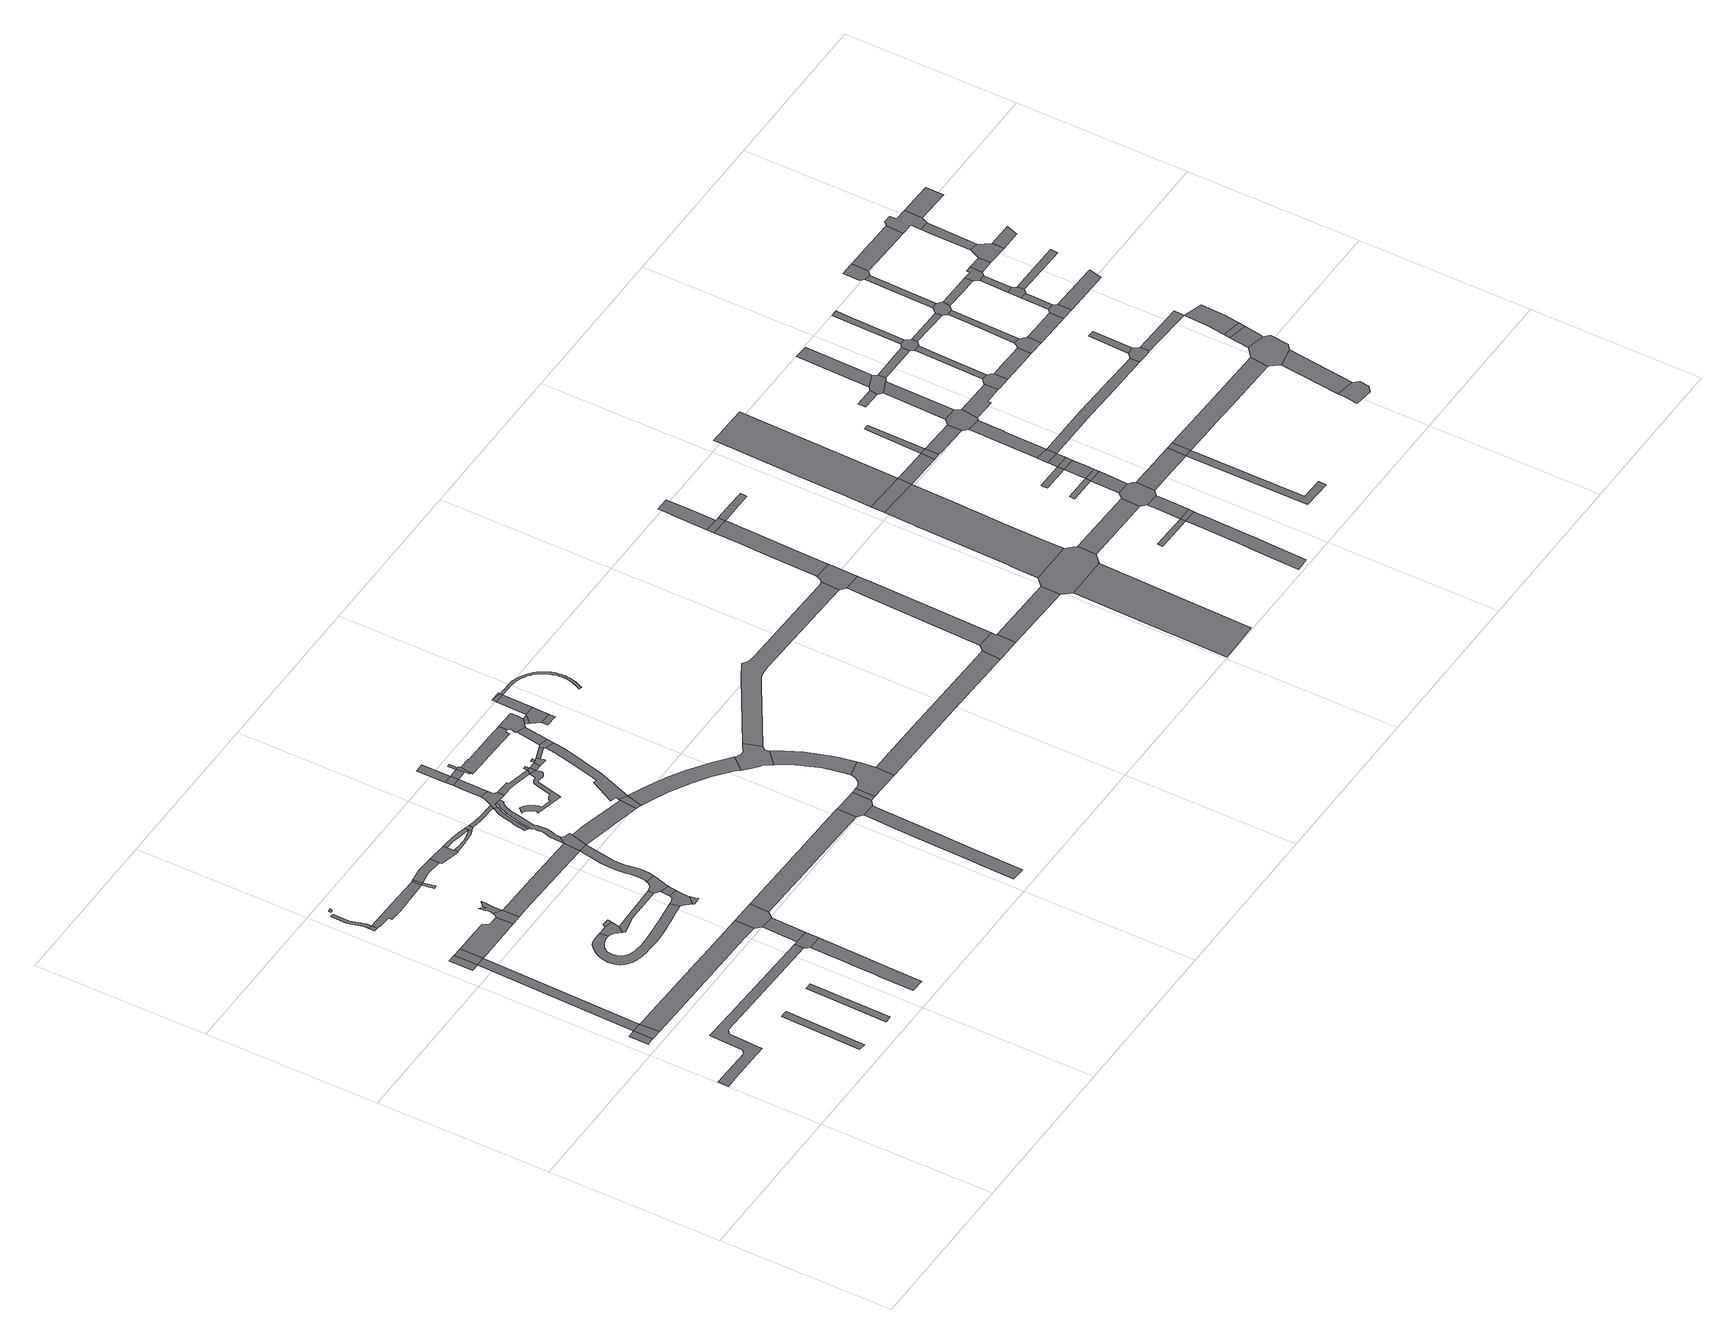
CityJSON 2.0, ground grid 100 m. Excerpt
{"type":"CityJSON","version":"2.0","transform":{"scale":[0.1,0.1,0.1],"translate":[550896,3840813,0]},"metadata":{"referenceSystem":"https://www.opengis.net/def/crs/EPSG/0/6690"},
"CityObjects":{
"road1":{"type":"Road","attributes":{"RoadStructureAttribute.sectionType":"1"},"geometry":[{"type":"MultiSurface","lod":"1","boundaries":[[[0,1,2,3,4]]]}]},
"road2":{"type":"Road","geometry":[{"type":"MultiSurface","lod":"1","boundaries":[[[4,3,5,6]]]}]},
"road3":{"type":"Road","attributes":{"RoadStructureAttribute.sectionType":"1"},"geometry":[{"type":"MultiSurface","lod":"1","boundaries":[[[7,4,6,8]]]}]},
"road4":{"type":"Road","attributes":{"RoadStructureAttribute.sectionType":"1"},"geometry":[{"type":"MultiSurface","lod":"1","boundaries":[[[9,10,11,12,13]]]}]},
"road5":{"type":"Road","attributes":{"RoadStructureAttribute.sectionType":"1"},"geometry":[{"type":"MultiSurface","lod":"1","boundaries":[[[14,15,16,17,18,19,20,21,22,23,24,25,26,27,28,29,30,31,32]]]}]},
"road6":{"type":"Road","attributes":{"RoadStructureAttribute.sectionType":"1"},"geometry":[{"type":"MultiSurface","lod":"1","boundaries":[[[33,34,7,35]]]}]},
"road7":{"type":"Road","geometry":[{"type":"MultiSurface","lod":"1","boundaries":[[[35,7,8,36]]]}]},
"road8":{"type":"Road","geometry":[{"type":"MultiSurface","lod":"1","boundaries":[[[37,38,39,40]]]}]},
"road9":{"type":"Road","geometry":[{"type":"MultiSurface","lod":"1","boundaries":[[[41,42,43,37,40,44,45,46,47]]]}]},
"road10":{"type":"Road","attributes":{"RoadStructureAttribute.sectionType":"1"},"geometry":[{"type":"MultiSurface","lod":"1","boundaries":[[[48,49,50,51,52]]]}]},
"road11":{"type":"Road","attributes":{"RoadStructureAttribute.sectionType":"1"},"geometry":[{"type":"MultiSurface","lod":"1","boundaries":[[[53,54,55,6,5,56,57,58,59]]]}]},
"road12":{"type":"Road","geometry":[{"type":"MultiSurface","lod":"1","boundaries":[[[60,61,62,63]]]}]},
"road13":{"type":"Road","attributes":{"RoadStructureAttribute.sectionType":"1"},"geometry":[{"type":"MultiSurface","lod":"1","boundaries":[[[64,65,66,67,68,69,36,8,70,71,72]]]}]},
"road14":{"type":"Road","attributes":{"RoadStructureAttribute.sectionType":"1"},"geometry":[{"type":"MultiSurface","lod":"1","boundaries":[[[73,74,40,39,75,76,77,78,79,80,81,82]]]}]},
"road15":{"type":"Road","geometry":[{"type":"MultiSurface","lod":"1","boundaries":[[[83,84,72,71,85,86]]]}]},
"road16":{"type":"Road","geometry":[{"type":"MultiSurface","lod":"1","boundaries":[[[87,88,89,90,91,92,93,94,95]]]}]},
"road17":{"type":"Road","geometry":[{"type":"MultiSurface","lod":"1","boundaries":[[[96,97,98,99,100,101,102,103,104,105,106,107,83,86]]]}]},
"road18":{"type":"Road","attributes":{"RoadStructureAttribute.sectionType":"1"},"geometry":[{"type":"MultiSurface","lod":"1","boundaries":[[[108,109,110,111,112,113,114,115,116,117,118,119,120,121,122,123,124,125,126,127,128,129,130,131,132,133,134,135,136,137,138,139,140,141,142,143,144,145,146,147,148,149,150,151,152,153,154,155,156,157,158,159,160,161,162,163,164,165,166,167,168,169,170,89,88]]]}]},
"road19":{"type":"Road","geometry":[{"type":"MultiSurface","lod":"1","boundaries":[[[171,172,95,94]]]}]},
"road20":{"type":"Road","attributes":{"RoadStructureAttribute.sectionType":"1"},"geometry":[{"type":"MultiSurface","lod":"1","boundaries":[[[173,174,175,176,177,178,179,180,181,182,183,184,185,186,187,188,189,190]]]}]},
"road21":{"type":"Road","geometry":[{"type":"MultiSurface","lod":"1","boundaries":[[[191,192,193,81]]]}]},
"road22":{"type":"Road","geometry":[{"type":"MultiSurface","lod":"1","boundaries":[[[194,82,81,193]]]}]},
"road23":{"type":"Road","geometry":[{"type":"MultiSurface","lod":"1","boundaries":[[[195,32,31,196,173,190,197,198]]]}]},
"road24":{"type":"Road","attributes":{"RoadStructureAttribute.sectionType":"1"},"geometry":[{"type":"MultiSurface","lod":"1","boundaries":[[[199,200,201,93,92,202,203,204,205,206,207]]]}]},
"road25":{"type":"Road","attributes":{"RoadStructureAttribute.sectionType":"1"},"geometry":[{"type":"MultiSurface","lod":"1","boundaries":[[[208,194,193,209,210,211]]]}]},
"road26":{"type":"Road","attributes":{"RoadStructureAttribute.sectionType":"1"},"geometry":[{"type":"MultiSurface","lod":"1","boundaries":[[[212,198,197,213]]]}]},
"road27":{"type":"Road","geometry":[{"type":"MultiSurface","lod":"1","boundaries":[[[214,59,58,215,216,212,213,217,218,219,220]]]}]},
"road28":{"type":"Road","attributes":{"RoadStructureAttribute.sectionType":"1"},"geometry":[{"type":"MultiSurface","lod":"1","boundaries":[[[221,222,86,85,223,224,225,226,227]]]}]},
"road29":{"type":"Road","geometry":[{"type":"MultiSurface","lod":"1","boundaries":[[[228,229,230,231,232,145,144,233,234,235,236,237,238,239,240]]]}]},
"road30":{"type":"Road","geometry":[{"type":"MultiSurface","lod":"1","boundaries":[[[241,242,243,244,236,235]]]}]},
"road31":{"type":"Road","geometry":[{"type":"MultiSurface","lod":"1","boundaries":[[[211,210,245,246,247,248,249,250,251,252,253]]]}]},
"road32":{"type":"Road","attributes":{"RoadStructureAttribute.sectionType":"1"},"geometry":[{"type":"MultiSurface","lod":"1","boundaries":[[[254,228,240,255,256]]]}]},
"road33":{"type":"Road","geometry":[{"type":"MultiSurface","lod":"1","boundaries":[[[257,258,259,260,261,199,207,262,254,256,263,264,265,266,267,268,269]]]}]},
"road34":{"type":"Road","geometry":[{"type":"MultiSurface","lod":"1","boundaries":[[[270,271,272,273,274,275,276,277,278,251,250,279,280,281]]]}]},
"road35":{"type":"Road","attributes":{"RoadStructureAttribute.sectionType":"1"},"geometry":[{"type":"MultiSurface","lod":"1","boundaries":[[[282,283,284,285,253,252,286,287,288,289,290,291,270,292]]]}]},
"road36":{"type":"Road","attributes":{"RoadStructureAttribute.sectionType":"1"},"geometry":[{"type":"MultiSurface","lod":"1","boundaries":[[[226,293,294,295,296,297,298,299,300,301,302,303,257,269,304,305,306,307,308,309,310,311,312]]]}]},
"road37":{"type":"Road","geometry":[{"type":"MultiSurface","lod":"1","boundaries":[[[313,292,270,281,314,315]]]}]},
"road38":{"type":"Road","geometry":[{"type":"MultiSurface","lod":"1","boundaries":[[[316,317,318,319,320,321,322,227,226,312,323]]]}]},
"road39":{"type":"Road","attributes":{"RoadStructureAttribute.sectionType":"1"},"geometry":[{"type":"MultiSurface","lod":"1","boundaries":[[[324,325,326,315,314,327,328,329,330,331,332,333]]]}]},
"road40":{"type":"Road","geometry":[{"type":"MultiSurface","lod":"1","boundaries":[[[334,335,336,337,338,339,340,341,342,343,344,345,346,347,348]]]}]},
"road41":{"type":"Road","attributes":{"RoadStructureAttribute.sectionType":"1"},"geometry":[{"type":"MultiSurface","lod":"1","boundaries":[[[349,350,351,352,353,354,355,356,357,358,359,360,361,362,227,322,363,364,365,366,367,368,369,370,371,372,373,374,375,376,377,378]]]}]},
"road42":{"type":"Road","attributes":{"RoadStructureAttribute.sectionType":"1"},"geometry":[{"type":"MultiSurface","lod":"1","boundaries":[[[379,380,220,219,381,382]]]}]},
"road43":{"type":"Road","attributes":{"RoadStructureAttribute.sectionType":"1"},"geometry":[{"type":"MultiSurface","lod":"1","boundaries":[[[383,384,385,323,312,386,387,388]]]}]},
"road44":{"type":"Road","geometry":[{"type":"MultiSurface","lod":"1","boundaries":[[[389,390,391,392,333,332,334,348,393,394,395,349,378,396,397,398,399]]]}]},
"road45":{"type":"Road","attributes":{"RoadStructureAttribute.sectionType":"1"},"geometry":[{"type":"MultiSurface","lod":"1","boundaries":[[[400,401,402,389,399]]]}]},
"road46":{"type":"Road","geometry":[{"type":"MultiSurface","lod":"1","boundaries":[[[403,404,401,400]]]}]},
"road47":{"type":"Road","attributes":{"RoadStructureAttribute.sectionType":"1"},"geometry":[{"type":"MultiSurface","lod":"1","boundaries":[[[405,406,407,408,409,410,411,412,413,414,415,416,417,418,419,420,421,422,423,424,425,426,427,428,429,430,431,432,433,434,435,436,437,438,439,440,441,442,443,444,445,446,447]]]}]},
"road48":{"type":"Road","attributes":{"RoadStructureAttribute.sectionType":"1"},"geometry":[{"type":"MultiSurface","lod":"1","boundaries":[[[448,449,404,403,450]]]}]},
"road49":{"type":"Road","attributes":{"RoadStructureAttribute.sectionType":"1"},"geometry":[{"type":"MultiSurface","lod":"1","boundaries":[[[451,403,400,452,453,454]]]}]},
"road50":{"type":"Road","geometry":[{"type":"MultiSurface","lod":"1","boundaries":[[[455,388,387,456,457]]]}]},
"road51":{"type":"Road","attributes":{"RoadStructureAttribute.sectionType":"1"},"geometry":[{"type":"MultiSurface","lod":"1","boundaries":[[[458,459,460,461,462,463,397,396,464,465,466,405,467]]]}]},
"road52":{"type":"Road","geometry":[{"type":"MultiSurface","lod":"1","boundaries":[[[451,454,468,469,470,471,472,473]]]}]},
"road53":{"type":"Road","geometry":[{"type":"MultiSurface","lod":"1","boundaries":[[[474,475,451,473]]]}]},
"road54":{"type":"Road","attributes":{"RoadStructureAttribute.sectionType":"1"},"geometry":[{"type":"MultiSurface","lod":"1","boundaries":[[[476,477,478,479,480,481,482,483,484,485,486,487,488,489,490]]]}]},
"road55":{"type":"Road","geometry":[{"type":"MultiSurface","lod":"1","boundaries":[[[467,405,447,491,492]]]}]},
"road56":{"type":"Road","geometry":[{"type":"MultiSurface","lod":"1","boundaries":[[[493,494,467,492]]]}]},
"road57":{"type":"Road","attributes":{"RoadStructureAttribute.sectionType":"1"},"geometry":[{"type":"MultiSurface","lod":"1","boundaries":[[[491,447,495,496]]]}]},
"road58":{"type":"Road","attributes":{"RoadStructureAttribute.sectionType":"1"},"geometry":[{"type":"MultiSurface","lod":"1","boundaries":[[[497,498,499,500,501,502,503,504,505,455,457,506,507,508]]]}]},
"road59":{"type":"Road","geometry":[{"type":"MultiSurface","lod":"1","boundaries":[[[509,510,511,512]]]}]},
"road60":{"type":"Road","geometry":[{"type":"MultiSurface","lod":"1","boundaries":[[[513,512,511,496,495,514,515,516,517]]]}]},
"road61":{"type":"Road","attributes":{"RoadStructureAttribute.sectionType":"1"},"geometry":[{"type":"MultiSurface","lod":"1","boundaries":[[[518,519,520,521,471,470,522,523,524,525,526,527]]]}]},
"road62":{"type":"Road","attributes":{"RoadStructureAttribute.sectionType":"1"},"geometry":[{"type":"MultiSurface","lod":"1","boundaries":[[[528,529,530,531,532,533,534,457,456,535,536,537,538,539,540,541,542]]]}]},
"road63":{"type":"Road","attributes":{"RoadStructureAttribute.sectionType":"1"},"geometry":[{"type":"MultiSurface","lod":"1","boundaries":[[[543,513,517,544,545]]]}]},
"road64":{"type":"Road","geometry":[{"type":"MultiSurface","lod":"1","boundaries":[[[546,382,381,547,548,476,490,549,550]]]}]},
"road65":{"type":"Road","geometry":[{"type":"MultiSurface","lod":"1","boundaries":[[[551,552,543,545,553,554,555,497,508,556]]]}]},
"road66":{"type":"Road","attributes":{"RoadStructureAttribute.sectionType":"1"},"geometry":[{"type":"MultiSurface","lod":"1","boundaries":[[[550,549,557,558]]]}]},
"road67":{"type":"Road","attributes":{"RoadStructureAttribute.sectionType":"1"},"geometry":[{"type":"MultiSurface","lod":"1","boundaries":[[[559,560,551,556,561,562]]]}]},
"road68":{"type":"Road","geometry":[{"type":"MultiSurface","lod":"1","boundaries":[[[563,564,527,526,565,566,567,568,569,570,571,572,559,562,573,574]]]}]},
"road69":{"type":"Road","geometry":[{"type":"MultiSurface","lod":"1","boundaries":[[[575,576,577,578,579,580,581,582,583,584,585,558,557,586,587,588,589]]]}]},
"road70":{"type":"Road","geometry":[{"type":"MultiSurface","lod":"1","boundaries":[[[590,591,592,593,594,595,596,597,542,541,598,599,600,601,602,603,604,605,606,607]]]}]},
"road71":{"type":"Road","attributes":{"RoadStructureAttribute.sectionType":"1"},"geometry":[{"type":"MultiSurface","lod":"1","boundaries":[[[574,573,608,609]]]}]},
"road72":{"type":"Road","geometry":[{"type":"MultiSurface","lod":"1","boundaries":[[[610,611,612,613]]]}]},
"road73":{"type":"Road","geometry":[{"type":"MultiSurface","lod":"1","boundaries":[[[614,609,608,610,613,615]]]}]},
"road74":{"type":"Road","attributes":{"RoadStructureAttribute.sectionType":"1"},"geometry":[{"type":"MultiSurface","lod":"1","boundaries":[[[616,617,618,619,603,602,620,621,622,623,624,577,576]]]}]},
"road75":{"type":"Road","attributes":{"RoadStructureAttribute.sectionType":"1"},"geometry":[{"type":"MultiSurface","lod":"1","boundaries":[[[625,614,615,626]]]}]},
"road76":{"type":"Road","geometry":[{"type":"MultiSurface","lod":"1","boundaries":[[[627,625,626,628]]]}]},
"road77":{"type":"Road","attributes":{"RoadStructureAttribute.sectionType":"1"},"geometry":[{"type":"MultiSurface","lod":"1","boundaries":[[[627,628,629]]]}]},
"road78":{"type":"Road","geometry":[{"type":"MultiSurface","lod":"1","boundaries":[[[630,631,632,633,634,635,636,637,638,639,640,641,642,643,644,645,646,647,648,649,650,651,652,653,654,655,656,657,658,659,660,661,662,663,664,665,666,667,668,669,670,671,672,673,674,675,676,677,678,679,680,681,682,683,628,626]]]}]},
"road79":{"type":"Road","attributes":{"RoadStructureAttribute.sectionType":"1"},"geometry":[{"type":"MultiSurface","lod":"1","boundaries":[[[684,685,686,589,588,687,688,689]]]}]},
"road80":{"type":"Road","attributes":{"RoadStructureAttribute.sectionType":"1"},"geometry":[{"type":"MultiSurface","lod":"1","boundaries":[[[690,691,692,693,694,695,696,697,698,590,607,699,700,701,702,703,704,705,706,707,708]]]}]},
"road81":{"type":"Road","geometry":[{"type":"MultiSurface","lod":"1","boundaries":[[[709,689,688,710,711,712,713,714]]]}]},
"road82":{"type":"Road","attributes":{"RoadStructureAttribute.sectionType":"1"},"geometry":[{"type":"MultiSurface","lod":"1","boundaries":[[[715,716,709,714,717,718]]]}]},
"road83":{"type":"Road","attributes":{"RoadStructureAttribute.sectionType":"1"},"geometry":[{"type":"MultiSurface","lod":"1","boundaries":[[[712,711,719,720]]]}]},
"road84":{"type":"Road","geometry":[{"type":"MultiSurface","lod":"1","boundaries":[[[721,722,723,708,707,715,718,724,725,726,727]]]}]},
"road85":{"type":"Road","attributes":{"RoadStructureAttribute.sectionType":"1"},"geometry":[{"type":"MultiSurface","lod":"1","boundaries":[[[728,729,730,731,721,727,732,733,734,735,736,737]]]}]},
"road86":{"type":"Road","attributes":{"function":"2","RoadStructureAttribute.sectionType":"1"},"geometry":[{"type":"MultiSurface","lod":"1","boundaries":[[[738,739,740,741,742,743,744,745,746]]]}]},
"road87":{"type":"Road","geometry":[{"type":"MultiSurface","lod":"1","boundaries":[[[747,728,737,748,749,750]]]}]},
"road88":{"type":"Road","attributes":{"RoadStructureAttribute.sectionType":"1"},"geometry":[{"type":"MultiSurface","lod":"1","boundaries":[[[751,752,753,754,755,756,757,758,759,760,747,750]]]}]},
"road89":{"type":"Road","geometry":[{"type":"MultiSurface","lod":"1","boundaries":[[[761,720,719,738,746,762,763,764,765,766,767]]]}]},
"road90":{"type":"Road","attributes":{"RoadStructureAttribute.sectionType":"1"},"geometry":[{"type":"MultiSurface","lod":"1","boundaries":[[[768,769,770,771,772,773,774,775,748,737]]]}]},
"road91":{"type":"Road","attributes":{"function":"2","RoadStructureAttribute.sectionType":"1"},"geometry":[{"type":"MultiSurface","lod":"1","boundaries":[[[776,777,778,779,780,781,782,783,761,767,784,785,786,787,788,789,790]]]}]},
"road92":{"type":"Road","geometry":[{"type":"MultiSurface","lod":"1","boundaries":[[[791,776,790,792]]]}]},
"road93":{"type":"Road","attributes":{"RoadStructureAttribute.sectionType":"1"},"geometry":[{"type":"MultiSurface","lod":"1","boundaries":[[[765,764,793,794]]]}]},
"road94":{"type":"Road","geometry":[{"type":"MultiSurface","lod":"1","boundaries":[[[795,796,797,798]]]}]},
"road95":{"type":"Road","attributes":{"RoadStructureAttribute.sectionType":"1"},"geometry":[{"type":"MultiSurface","lod":"1","boundaries":[[[797,799,800,801,802,803,804,805,806,807,808,809,810,811,812]]]}]},
"road96":{"type":"Road","attributes":{"function":"2","RoadStructureAttribute.sectionType":"1"},"geometry":[{"type":"MultiSurface","lod":"1","boundaries":[[[813,814,815,816,817,818,819,820,821,791,792,822]]]}]},
"road97":{"type":"Road","geometry":[{"type":"MultiSurface","lod":"1","boundaries":[[[798,797,812,823]]]}]},
"road98":{"type":"Road","attributes":{"RoadStructureAttribute.sectionType":"1"},"geometry":[{"type":"MultiSurface","lod":"1","boundaries":[[[824,792,790,825,826,827]]]}]},
"road99":{"type":"Road","attributes":{"RoadStructureAttribute.sectionType":"1"},"geometry":[{"type":"MultiSurface","lod":"1","boundaries":[[[828,829,830,831,832,798,823,833,834]]]}]},
"road100":{"type":"Road","geometry":[{"type":"MultiSurface","lod":"1","boundaries":[[[835,836,837,838]]]}]},
"road101":{"type":"Road","geometry":[{"type":"MultiSurface","lod":"1","boundaries":[[[839,840,794,793,841,828,834,842,843,844,845,846]]]}]},
"road102":{"type":"Road","geometry":[{"type":"MultiSurface","lod":"1","boundaries":[[[847,848,849,850,851]]]}]},
"road103":{"type":"Road","geometry":[{"type":"MultiSurface","lod":"1","boundaries":[[[827,826,852,853,854]]]}]},
"road104":{"type":"Road","attributes":{"RoadStructureAttribute.sectionType":"1"},"geometry":[{"type":"MultiSurface","lod":"1","boundaries":[[[837,855,839,846,856,857,858]]]}]},
"road105":{"type":"Road","geometry":[{"type":"MultiSurface","lod":"1","boundaries":[[[838,837,858,859]]]}]},
"road106":{"type":"Road","attributes":{"RoadStructureAttribute.sectionType":"1"},"geometry":[{"type":"MultiSurface","lod":"1","boundaries":[[[860,861,862,863,827,854]]]}]},
"road107":{"type":"Road","attributes":{"RoadStructureAttribute.sectionType":"1"},"geometry":[{"type":"MultiSurface","lod":"1","boundaries":[[[850,838,859,864,865,866]]]}]},
"road108":{"type":"Road","geometry":[{"type":"MultiSurface","lod":"1","boundaries":[[[851,850,866,867]]]}]},
"road109":{"type":"Road","attributes":{"RoadStructureAttribute.sectionType":"1"},"geometry":[{"type":"MultiSurface","lod":"1","boundaries":[[[868,869,851,867,870,871,872]]]}]},
"road110":{"type":"Road","attributes":{"RoadStructureAttribute.sectionType":"1"},"geometry":[{"type":"MultiSurface","lod":"1","boundaries":[[[854,853,873,874,875,876,877]]]}]},
"road111":{"type":"Road","geometry":[{"type":"MultiSurface","lod":"1","boundaries":[[[878,879,868,872,880]]]}]},
"road112":{"type":"Road","attributes":{"RoadStructureAttribute.sectionType":"1"},"geometry":[{"type":"MultiSurface","lod":"1","boundaries":[[[881,882,883,844,843,884,885,886]]]}]},
"road113":{"type":"Road","attributes":{"RoadStructureAttribute.sectionType":"1"},"geometry":[{"type":"MultiSurface","lod":"1","boundaries":[[[887,888,878,880,889,890,891,892,893,894,895]]]}]},
"road114":{"type":"Road","attributes":{"RoadStructureAttribute.sectionType":"1"},"geometry":[{"type":"MultiSurface","lod":"1","boundaries":[[[885,896,897,898,899,900]]]}]},
"road115":{"type":"Road","geometry":[{"type":"MultiSurface","lod":"1","boundaries":[[[901,902,877,876,903,887,895,904,905,906]]]}]},
"road116":{"type":"Road","geometry":[{"type":"MultiSurface","lod":"1","boundaries":[[[907,908,909,910]]]}]},
"road117":{"type":"Road","geometry":[{"type":"MultiSurface","lod":"1","boundaries":[[[886,885,900,911]]]}]},
"road118":{"type":"Road","attributes":{"RoadStructureAttribute.sectionType":"1"},"geometry":[{"type":"MultiSurface","lod":"1","boundaries":[[[912,913,914,901,906]]]}]},
"road119":{"type":"Road","geometry":[{"type":"MultiSurface","lod":"1","boundaries":[[[915,916,910,909,914,913,917,918,919]]]}]},
"road120":{"type":"Road","attributes":{"RoadStructureAttribute.sectionType":"1"},"geometry":[{"type":"MultiSurface","lod":"1","boundaries":[[[920,905,904,921,922,923,924]]]}]},
"road121":{"type":"Road","attributes":{"RoadStructureAttribute.sectionType":"1"},"geometry":[{"type":"MultiSurface","lod":"1","boundaries":[[[925,926,916,915,927,928,929]]]}]},
"road122":{"type":"Road","attributes":{"RoadStructureAttribute.sectionType":"1"},"geometry":[{"type":"MultiSurface","lod":"1","boundaries":[[[930,931,932,933,880,872,934,935,936,937]]]}]},
"road123":{"type":"Road","geometry":[{"type":"MultiSurface","lod":"1","boundaries":[[[938,939,924,923,940,941,942,943,944,945,946]]]}]},
"road124":{"type":"Road","attributes":{"RoadStructureAttribute.sectionType":"1"},"geometry":[{"type":"MultiSurface","lod":"1","boundaries":[[[947,948,919,918,949]]]}]},
"road125":{"type":"Road","attributes":{"RoadStructureAttribute.sectionType":"1"},"geometry":[{"type":"MultiSurface","lod":"1","boundaries":[[[950,951,952,938,946,953,954]]]}]},
"road126":{"type":"Road","attributes":{"RoadStructureAttribute.sectionType":"1"},"geometry":[{"type":"MultiSurface","lod":"1","boundaries":[[[955,956,911,900,957,958,959,960,961,962,963]]]}]},
"road127":{"type":"Road","attributes":{"RoadStructureAttribute.sectionType":"1"},"geometry":[{"type":"MultiSurface","lod":"1","boundaries":[[[964,965,943,942,966,967,968,969,970,971]]]}]},
"road128":{"type":"Road","geometry":[{"type":"MultiSurface","lod":"1","boundaries":[[[972,973,947,949,950,954,974,975,976,977]]]}]},
"road129":{"type":"Road","attributes":{"RoadStructureAttribute.sectionType":"1"},"geometry":[{"type":"MultiSurface","lod":"1","boundaries":[[[978,972,977,979,980]]]}]},
"road130":{"type":"Road","geometry":[{"type":"MultiSurface","lod":"1","boundaries":[[[981,982,971,970,983,984,985,986]]]}]},
"road131":{"type":"Road","attributes":{"RoadStructureAttribute.sectionType":"1"},"geometry":[{"type":"MultiSurface","lod":"1","boundaries":[[[976,975,987,988]]]}]},
"road132":{"type":"Road","geometry":[{"type":"MultiSurface","lod":"1","boundaries":[[[989,990,991,992,993,994,995,996,997,998,999,1000,1001]]]}]},
"road133":{"type":"Road","geometry":[{"type":"MultiSurface","lod":"1","boundaries":[[[1002,1003,937,936,1004,1005,1006]]]}]},
"road134":{"type":"Road","attributes":{"RoadStructureAttribute.sectionType":"1"},"geometry":[{"type":"MultiSurface","lod":"1","boundaries":[[[1007,1008,1009,1010,981,986]]]}]},
"road135":{"type":"Road","attributes":{"RoadStructureAttribute.sectionType":"1"},"geometry":[{"type":"MultiSurface","lod":"1","boundaries":[[[1011,1012,1013,1003,1002]]]}]},
"road136":{"type":"Road","attributes":{"RoadStructureAttribute.sectionType":"1"},"geometry":[{"type":"MultiSurface","lod":"1","boundaries":[[[1014,984,983,1015,1016,1017,1018]]]}]},
"road137":{"type":"Road","attributes":{"function":"3","RoadStructureAttribute.sectionType":"1"},"geometry":[{"type":"MultiSurface","lod":"1","boundaries":[[[1019,1020,989,1001]]]}]},
"road138":{"type":"Road","geometry":[{"type":"MultiSurface","lod":"1","boundaries":[[[1021,1022,1023,988,987,1024,1008,1007,1025,1026,1027]]]}]},
"road139":{"type":"Road","attributes":{"RoadStructureAttribute.sectionType":"1"},"geometry":[{"type":"MultiSurface","lod":"1","boundaries":[[[1028,1029,1022,1021,1030]]]}]},
"road140":{"type":"Road","geometry":[{"type":"MultiSurface","lod":"1","boundaries":[[[1031,1032,1033,963,962,1034,1035,1020,1019,1036,1037,1038,1039,1040,1041,1042]]]}]},
"road141":{"type":"Road","attributes":{"RoadStructureAttribute.sectionType":"1"},"geometry":[{"type":"MultiSurface","lod":"1","boundaries":[[[1006,1005,1043,1044,1045]]]}]},
"road142":{"type":"Road","geometry":[{"type":"MultiSurface","lod":"1","boundaries":[[[1046,1018,1017,1047,1048,1049,1050]]]}]},
"road143":{"type":"Road","attributes":{"RoadStructureAttribute.sectionType":"1"},"geometry":[{"type":"MultiSurface","lod":"1","boundaries":[[[1051,1027,1026,1052,1053,1054]]]}]},
"road144":{"type":"Road","geometry":[{"type":"MultiSurface","lod":"1","boundaries":[[[1055,1056,1057,1058,1059,1060,1028,1030,1061,1062,1063]]]}]},
"road145":{"type":"Road","attributes":{"function":"3","RoadStructureAttribute.sectionType":"1"},"geometry":[{"type":"MultiSurface","lod":"1","boundaries":[[[1064,1031,1042,1065,1066,1067]]]}]},
"road146":{"type":"Road","attributes":{"RoadStructureAttribute.sectionType":"1"},"geometry":[{"type":"MultiSurface","lod":"1","boundaries":[[[1068,1069,1046,1050,1070,1071]]]}]},
"road147":{"type":"Road","geometry":[{"type":"MultiSurface","lod":"1","boundaries":[[[1072,1064,1067,1073,1074]]]}]},
"road148":{"type":"Road","geometry":[{"type":"MultiSurface","lod":"1","boundaries":[[[1075,1076,1077,1068,1071,1078,1079,1080]]]}]},
"road149":{"type":"Road","attributes":{"RoadStructureAttribute.sectionType":"1"},"geometry":[{"type":"MultiSurface","lod":"1","boundaries":[[[1081,1082,1076,1075]]]}]},
"road150":{"type":"Road","attributes":{"function":"3","RoadStructureAttribute.sectionType":"1"},"geometry":[{"type":"MultiSurface","lod":"1","boundaries":[[[1044,1083,1084,1085,1072,1074,1086,1087,1088]]]}]},
"road151":{"type":"Road","geometry":[{"type":"MultiSurface","lod":"1","boundaries":[[[1089,1090,1054,1053,1091,1092,1082,1081,1093,1094]]]}]},
"road152":{"type":"Road","attributes":{"RoadStructureAttribute.sectionType":"1"},"geometry":[{"type":"MultiSurface","lod":"1","boundaries":[[[1095,1096,1048,1047,1097,1098]]]}]},
"road153":{"type":"Road","attributes":{"RoadStructureAttribute.sectionType":"1"},"geometry":[{"type":"MultiSurface","lod":"1","boundaries":[[[1099,1063,1062,1100,1101,1102]]]}]},
"road154":{"type":"Road","attributes":{"RoadStructureAttribute.sectionType":"1"},"geometry":[{"type":"MultiSurface","lod":"1","boundaries":[[[1094,1093,1103,1104]]]}]},
"road155":{"type":"Road","attributes":{"RoadStructureAttribute.sectionType":"1"},"geometry":[{"type":"MultiSurface","lod":"1","boundaries":[[[1080,1079,1105,1106]]]}]},
"road156":{"type":"Road","geometry":[{"type":"MultiSurface","lod":"1","boundaries":[[[1107,1104,1103,1108,1109,1110]]]}]},
"road157":{"type":"Road","attributes":{"RoadStructureAttribute.sectionType":"1"},"geometry":[{"type":"MultiSurface","lod":"1","boundaries":[[[1111,1112,1107,1110,1113]]]}]},
"road158":{"type":"Road","geometry":[{"type":"MultiSurface","lod":"1","boundaries":[[[1114,1115,1102,1101,1116,1117,1111,1113,1118,1119,1120,1121]]]}]},
"road159":{"type":"Road","attributes":{"RoadStructureAttribute.sectionType":"1"},"geometry":[{"type":"MultiSurface","lod":"1","boundaries":[[[1122,1123,1124,1109,1108,1125,1126]]]}]},
"road160":{"type":"Road","attributes":{"RoadStructureAttribute.sectionType":"1"},"geometry":[{"type":"MultiSurface","lod":"1","boundaries":[[[1119,1118,1127,1128]]]}]}
},
"vertices":[
[72,1163,0],[68,1047,0],[73,1051,0],[116,1050,0],[117,1162,0],
[181,1049,0],[173,1160,0],
[139,2087,0],[195,2087,0],
[630,576,0],[609,577,0],[588,578,0],[577,115,0],[619,112,0],
[468,810,0],[385,813,0],[329,815,0],[283,816,0],[282,791,0],[277,620,0],[251,600,0],[8,605,0],[8,544,0],[74,546,0],[279,542,0],[287,542,0],[333,541,0],[334,563,0],[336,604,0],[341,738,0],[366,759,0],[1079,740,0],[1080,792,0],
[90,2225,0],[90,2087,0],[140,2224,0],
[196,2223,0],
[91,2694,0],[91,2660,0],[115,2659,0],[115,2692,0],
[70,2903,0],[68,2806,0],[93,2721,0],[115,2720,0],[92,2796,0],[89,2810,0],[91,2901,0],
[868,576,0],[848,576,0],[828,575,0],[822,105,0],[862,105,0],
[986,1143,0],[236,1159,0],[212,1159,0],[472,1043,0],[983,1032,0],[1079,1029,0],[1081,1141,0],
[111,2921,0],[116,2934,0],[97,2933,0],[97,2917,0],
[428,2188,0],[427,2188,0],[421,2195,0],[414,2206,0],[408,2221,0],[337,2220,0],[427,2087,0],[489,2087,0],[489,2186,0],
[491,2684,0],[306,2688,0],[134,2659,0],[134,2652,0],[209,2649,0],[210,2627,0],[278,2623,0],[483,2629,0],[502,2630,0],[502,2685,0],
[504,2213,0],[497,2196,0],[549,2087,0],[549,2184,0],
[665,1678,0],[651,1678,0],[656,1629,0],[674,1625,0],[689,1614,0],[714,1584,0],[743,1618,0],[753,1665,0],[707,1678,0],
[548,2232,0],[552,2293,0],[552,2310,0],[525,2285,0],[523,2258,0],[518,2271,0],[515,2278,0],[508,2286,0],[500,2293,0],[505,2258,0],[508,2244,0],[509,2231,0],
[635,1678,0],[617,1677,0],[596,1677,0],[577,1673,0],[562,1667,0],[546,1654,0],[527,1633,0],[514,1613,0],[502,1592,0],[496,1571,0],[491,1549,0],[490,1531,0],[490,1522,0],[491,1510,0],[495,1488,0],[502,1470,0],[519,1449,0],[534,1436,0],[551,1426,0],[563,1421,0],[573,1417,0],[597,1409,0],[646,1403,0],[679,1401,0],[706,1400,0],[739,1400,0],[780,1401,0],[823,1404,0],[838,1405,0],[842,1406,0],[873,1410,0],[903,1415,0],[906,1415,0],[910,1416,0],[970,1425,0],[1007,1430,0],[1031,1431,0],[1017,1486,0],[865,1466,0],[863,1466,0],[845,1464,0],[826,1462,0],[745,1455,0],[717,1454,0],[681,1454,0],[657,1455,0],[647,1456,0],[631,1458,0],[608,1464,0],[591,1472,0],[575,1483,0],[563,1498,0],[554,1517,0],[553,1522,0],[552,1530,0],[550,1538,0],[550,1561,0],[554,1575,0],[561,1589,0],[575,1605,0],[594,1618,0],[614,1626,0],[636,1629,0],
[758,1693,0],[716,1695,0],
[1101,711,0],[1101,706,0],[1101,664,0],[1099,574,0],[1098,513,0],[1097,474,0],[1096,390,0],[1094,331,0],[1094,330,0],[1093,307,0],[1093,306,0],[1092,271,0],[1089,107,0],[1169,104,0],[1172,271,0],[1174,328,0],[1177,473,0],[1183,709,0],
[516,2562,0],[535,2565,0],[519,2634,0],
[514,2687,0],
[1092,792,0],[1090,726,0],[1185,789,0],[1103,792,0],
[1045,1627,0],[866,1622,0],[818,1620,0],[725,1570,0],[735,1573,0],[816,1591,0],[818,1591,0],[850,1592,0],[1043,1595,0],
[595,2697,0],[590,2646,0],[689,2638,0],[692,2690,0],
[1109,997,0],[1189,992,0],
[1124,1140,0],[1083,1025,0],[1090,1017,0],[1210,1014,0],[1216,1022,0],[1220,1026,0],[1222,1137,0],
[826,2177,0],[596,2183,0],[564,2087,0],[609,2086,0],[1028,2076,0],[1126,2073,0],[1133,2169,0],
[1070,1516,0],[1068,1509,0],[1064,1502,0],[1058,1494,0],[1035,1488,0],[1052,1415,0],[1065,1400,0],[1074,1387,0],[1116,1429,0],[1114,1440,0],[1116,1472,0],[1119,1499,0],[1121,1509,0],
[1081,1377,0],[1126,1379,0],[1123,1389,0],[1119,1407,0],
[694,2621,0],[730,2614,0],[785,2599,0],[789,2598,0],[798,2596,0],[810,2596,0],[808,2620,0],[806,2660,0],[805,2682,0],
[1073,1572,0],[1125,1545,0],[1127,1557,0],
[1100,1669,0],[1095,1657,0],[1083,1642,0],[1072,1635,0],[1061,1630,0],[1045,1594,0],[1129,1568,0],[1134,1586,0],[1139,1601,0],[1142,1614,0],[1145,1624,0],[1148,1633,0],[1155,1659,0],
[975,2633,0],[940,2621,0],[911,2615,0],[890,2613,0],[874,2614,0],[854,2615,0],[833,2617,0],[830,2617,0],[819,2618,0],[873,2601,0],[957,2607,0],[980,2618,0],
[927,2667,0],[882,2676,0],[878,2676,0],[836,2679,0],[835,2658,0],[857,2656,0],[876,2653,0],[882,2653,0],[936,2644,0],[963,2636,0],[975,2656,0],
[1101,1934,0],[1098,1906,0],[1096,1887,0],[1097,1845,0],[1098,1828,0],[1101,1795,0],[1106,1763,0],[1109,1741,0],[1109,1722,0],[1107,1702,0],[1105,1683,0],[1161,1685,0],[1163,1718,0],[1163,1746,0],[1160,1774,0],[1155,1805,0],[1152,1828,0],[1148,1872,0],[1149,1892,0],[1180,2068,0],
[989,2652,0],[1001,2627,0],[1004,2648,0],
[1210,2184,0],[1186,2191,0],[1183,2191,0],[1178,2192,0],[1171,2197,0],[1167,2201,0],[1164,2211,0],[1208,2166,0],
[1154,2632,0],[1102,2634,0],[1048,2639,0],[1005,2625,0],[1030,2620,0],[1070,2615,0],[1102,2612,0],[1149,2612,0],[1177,2611,0],[1187,2632,0],
[1176,2607,0],[1172,2598,0],[1155,2564,0],[1147,2541,0],[1140,2515,0],[1133,2486,0],[1126,2453,0],[1114,2389,0],[1121,2388,0],[1128,2383,0],[1133,2378,0],[1150,2470,0],[1165,2529,0],[1177,2559,0],[1192,2594,0],
[1212,2614,0],[1212,2608,0],[1209,2592,0],[1203,2589,0],[1174,2527,0],[1155,2446,0],[1142,2369,0],[1142,2367,0],[1145,2358,0],[1148,2345,0],[1150,2333,0],[1150,2304,0],[1148,2285,0],[1137,2256,0],[1167,2238,0],[1168,2250,0],[1174,2271,0],[1180,2295,0],[1181,2311,0],[1180,2331,0],[1180,2346,0],[1177,2354,0],[1173,2372,0],[1198,2501,0],[1203,2519,0],[1222,2566,0],[1228,2577,0],[1231,2582,0],[1243,2587,0],[1244,2611,0],
[2027,1119,0],[1591,1129,0],[2048,1007,0],[2050,1118,0],
[1535,2092,0],[1289,2155,0],[1215,2165,0],[1222,2060,0],[1541,1991,0],[1549,2088,0],
[1218,2703,0],[1213,2687,0],[1209,2677,0],[1193,2637,0],[1199,2607,0],[1207,2618,0],[1210,2618,0],[1285,2610,0],[1286,2650,0],[1270,2664,0],[1270,2696,0],
[1269,2867,0],[1218,2866,0],[1218,2828,0],
[1269,2914,0],[1217,2913,0],
[1488,2582,0],[1477,2540,0],[1469,2540,0],[1462,2540,0],[1456,2538,0],[1450,2535,0],[1442,2531,0],[1437,2521,0],[1431,2504,0],[1408,2413,0],[1401,2414,0],[1397,2414,0],[1390,2412,0],[1375,2402,0],[1370,2395,0],[1368,2389,0],[1306,2402,0],[1306,2404,0],[1303,2423,0],[1299,2438,0],[1293,2451,0],[1280,2471,0],[1263,2486,0],[1246,2496,0],[1220,2468,0],[1230,2463,0],[1237,2458,0],[1247,2448,0],[1254,2439,0],[1266,2413,0],[1262,2397,0],[1297,2389,0],[1420,2361,0],[1456,2508,0],[1459,2514,0],[1463,2517,0],[1467,2518,0],[1470,2518,0],[1496,2511,0],[1507,2514,0],[1525,2525,0],[1535,2536,0],[1527,2566,0],
[1217,3081,0],[1217,2959,0],[1268,3081,0],
[1326,2915,0],[1296,2868,0],[1309,2869,0],[1333,2869,0],
[1553,2099,0],[1571,1978,0],[1598,2074,0],
[1428,2621,0],[1373,2632,0],[1372,2634,0],[1373,2646,0],[1323,2649,0],[1319,2650,0],[1336,2610,0],[1371,2606,0],[1414,2597,0],[1507,2605,0],
[1332,2839,0],[1342,2840,0],[1342,2828,0],[1350,2903,0],[1351,2914,0],[1342,2914,0],
[1343,2964,0],[1326,2964,0],
[2082,978,0],[2075,776,0],[2071,651,0],[2063,355,0],[2063,328,0],[2061,280,0],[2056,90,0],[2138,88,0],[2143,281,0],[2143,328,0],[2143,329,0],[2143,352,0],[2153,703,0],[2155,775,0],[2161,975,0],
[1526,2603,0],[1524,2604,0],
[1524,2628,0],[1508,2628,0],
[1565,2564,0],[1570,2603,0],
[1694,2605,0],[1687,2549,0],[1662,2448,0],[1633,2320,0],[1618,2270,0],[1616,2266,0],[1597,2272,0],[1522,2127,0],[1559,2117,0],[1674,2272,0],[1737,2526,0],[1747,2594,0],
[1589,2626,0],[1572,2625,0],[1572,2604,0],[1587,2608,0],
[1605,2613,0],[1573,2563,0],[1613,2561,0],[1615,2575,0],[1610,2593,0],
[1497,2896,0],[1453,2897,0],[1421,2898,0],[1421,2901,0],[1469,2824,0],[1494,2824,0],[1692,2818,0],[1692,2843,0],[1710,2843,0],[1711,2893,0],
[2029,1834,0],[1909,1918,0],[1827,1967,0],[1726,2020,0],[1673,2044,0],[1632,2062,0],[1600,2074,0],[1629,1955,0],[1728,1910,0],[1845,1844,0],[1874,1824,0],[1928,1788,0],[2032,1705,0],[2051,1679,0],[2117,1759,0],
[1682,2639,0],[1682,2617,0],[1687,2617,0],
[2083,1118,0],[2066,992,0],[2079,980,0],[2194,1003,0],[2196,1115,0],
[1699,2646,0],[1692,2642,0],[1690,2617,0],[1692,2615,0],[1694,2611,0],[1752,2634,0],
[2227,1003,0],[2228,1114,0],
[1721,2796,0],[1715,2752,0],[1770,2757,0],[1773,2775,0],
[1823,2859,0],[1824,2891,0],[1717,2841,0],[1721,2838,0],[1722,2833,0],[1724,2828,0],[1724,2822,0],[1724,2814,0],[1718,2814,0],[1716,2798,0],[1794,2793,0],[1821,2816,0],
[2405,1195,0],[2402,1208,0],[2303,1185,0],[2300,1169,0],[2295,1156,0],[2291,1148,0],[2286,1140,0],[2274,1128,0],[2259,1120,0],[2253,1118,0],[2247,1116,0],[2285,1002,0],[2321,1001,0],[2411,999,0],[2414,1105,0],
[2227,1773,0],[2212,1764,0],[2175,1741,0],[2164,1738,0],[2159,1739,0],[2152,1739,0],[2141,1743,0],[2129,1749,0],[2057,1671,0],[2090,1644,0],[2124,1614,0],[2142,1600,0],[2168,1559,0],[2247,1632,0],[2243,1643,0],[2243,1654,0],[2249,1665,0],[2258,1675,0],
[1810,2770,0],[1852,2816,0],
[1846,2723,0],[1845,2687,0],[1916,2686,0],[1917,2721,0],
[1858,2820,0],[1918,2819,0],
[2382,1305,0],[2371,1346,0],[2326,1480,0],[2283,1569,0],[2215,1484,0],[2253,1397,0],[2268,1351,0],[2275,1332,0],[2299,1213,0],
[1861,2995,0],[1921,2994,0],
[1862,3020,0],[1921,3009,0],
[1922,3019,0],
[2003,2993,0],[2019,2991,0],[2035,2989,0],[2047,2986,0],[2061,2981,0],[2074,2976,0],[2089,2967,0],[2103,2959,0],[2117,2949,0],[2130,2937,0],[2143,2922,0],[2153,2908,0],[2162,2893,0],[2169,2880,0],[2175,2866,0],[2179,2852,0],[2182,2841,0],[2184,2830,0],[2186,2818,0],[2187,2800,0],[2186,2786,0],[2185,2771,0],[2182,2758,0],[2180,2746,0],[2175,2732,0],[2167,2711,0],[2155,2687,0],[2169,2681,0],[2180,2705,0],[2189,2727,0],[2194,2742,0],[2197,2755,0],[2200,2769,0],[2201,2785,0],[2202,2800,0],[2201,2819,0],[2199,2832,0],[2197,2844,0],[2194,2856,0],[2189,2872,0],[2183,2886,0],[2176,2900,0],[2165,2917,0],[2155,2932,0],[2141,2948,0],[2127,2960,0],[2111,2972,0],[2097,2980,0],[2080,2989,0],[2066,2995,0],[2052,3000,0],[2038,3004,0],[2021,3006,0],[2003,3008,0],
[3423,1085,0],[3421,1085,0],[2666,1103,0],[2876,989,0],[3420,977,0],[3429,1085,0],
[3441,2036,0],[3415,2036,0],[3411,2036,0],[2813,2051,0],[2788,2053,0],[2769,2056,0],[2757,2061,0],[2732,2079,0],[2638,2025,0],[2644,1913,0],[2666,1927,0],[2691,1941,0],[2709,1947,0],[2731,1951,0],[2760,1953,0],[2784,1953,0],[3311,1940,0],[3450,1935,0],[3454,2042,0],
[3459,1115,0],[3437,976,0],[3568,973,0],[3569,1083,0],[3564,1088,0],[3565,1112,0],
[3481,1907,0],[3477,1779,0],[3582,1846,0],[3583,1904,0],
[3986,962,0],[3988,1073,0],
[3479,2080,0],[3472,2060,0],[3470,2054,0],[3585,2016,0],[3586,2058,0],[3585,2060,0],[3585,2076,0],
[3494,2690,0],[3490,2531,0],[3487,2388,0],[3480,2093,0],[3591,2300,0],[3592,2342,0],[3597,2571,0],[3597,2592,0],[3599,2667,0],[3599,2686,0],
[4032,909,0],[4021,338,0],[4020,300,0],[4015,13,0],[4015,2,0],[4263,9,0],[4261,9,0],[4268,302,0],[4284,910,0],
[3495,2731,0],[3600,2728,0],[3588,2728,0],[3575,2729,0],
[3579,2904,0],[3579,2907,0],[3579,2919,0],[3581,3022,0],[3581,3023,0],[3502,3022,0],[3500,2950,0],[3499,2921,0],[3499,2905,0],[3497,2848,0],
[4037,1119,0],[4291,917,0],[4327,952,0],[4332,956,0],[4338,1066,0],[4336,1066,0],[4289,1117,0],
[3612,2686,0],[3725,2686,0],[3739,2686,0],[3810,2686,0],[3810,2705,0],[3810,2724,0],[3807,2724,0],[3725,2726,0],
[4059,2028,0],[4055,1885,0],[4055,1880,0],[4055,1867,0],[4053,1825,0],[4052,1807,0],[4041,1295,0],[4041,1279,0],[4289,1118,0],[4289,1138,0],[4288,1163,0],[4290,1257,0],[4293,1474,0],[4302,1777,0],[4308,2017,0],
[4061,2107,0],[4310,2098,0],
[4750,948,0],[4754,1057,0],
[4557,728,0],[4556,698,0],[4777,695,0],[4777,725,0],
[4775,580,0],[4768,356,0],[4766,307,0],[4764,252,0],[4757,25,0],[4837,26,0],[4847,308,0],[4847,332,0],[4848,354,0],[4848,369,0],[4854,642,0],[4854,651,0],[4854,674,0],[4855,693,0],
[4081,3040,0],[4081,3021,0],[4074,2722,0],[4072,2668,0],[4071,2584,0],[4070,2564,0],[4065,2315,0],[4066,2293,0],[4062,2157,0],[4328,3035,0],
[4856,723,0],
[4480,2093,0],[4441,2014,0],[4527,2012,0],[4528,2092,0],
[4781,921,0],[4780,907,0],[4780,904,0],[4780,892,0],[4780,890,0],[4860,906,0],[4861,916,0],
[4633,1289,0],[4632,1259,0],[4789,1256,0],[4789,1286,0],
[4785,1088,0],[4759,1062,0],[4759,941,0],[4885,940,0],[4889,944,0],[4896,1054,0],[4885,1066,0],[4864,1086,0],
[4631,1454,0],[4631,1434,0],[4631,1416,0],[4792,1414,0],[4793,1453,0],
[4546,2012,0],[4566,2012,0],[4567,2091,0],
[4788,1242,0],[4868,1240,0],[4869,1252,0],[4869,1253,0],
[4869,1283,0],
[4571,2430,0],[4556,2430,0],[4541,2429,0],[4529,2092,0],
[4871,1344,0],[4871,1346,0],[4873,1411,0],
[4874,1450,0],
[4794,1509,0],[4794,1497,0],[4875,1496,0],[4875,1503,0],[4875,1506,0],
[4582,2011,0],[4695,2008,0],[4775,2006,0],[4776,2006,0],[4778,2086,0],
[4796,1575,0],[4795,1536,0],[4875,1566,0],
[5079,1050,0],[5078,1050,0],[4985,1052,0],[5054,940,0],[5192,937,0],[5194,1048,0],
[4804,1977,0],[4798,1701,0],[4875,1599,0],[4878,1700,0],[4881,1813,0],[4882,1827,0],[4883,1879,0],[4882,1892,0],[4885,1970,0],
[5192,229,0],[5365,222,0],[5367,267,0],[5237,272,0],[5237,937,0],
[4807,2114,0],[4787,2095,0],[4785,1997,0],[4898,1985,0],[4914,2083,0],[4889,2113,0],
[4683,2552,0],[4682,2507,0],[4793,2505,0],[4798,2550,0],
[5239,1047,0],
[4897,2512,0],[4897,2517,0],[4816,2483,0],
[4899,2597,0],[4818,2568,0],[4919,2531,0],[4920,2531,0],[4920,2575,0],
[5031,2081,0],[5030,1981,0],[5031,2001,0],[5132,1999,0],[5131,2079,0],
[4829,2997,0],[4821,2690,0],[4901,2688,0],[4907,2990,0],[4907,2991,0],
[5607,1548,0],[5497,1552,0],[5352,1558,0],[5207,1564,0],[5212,1504,0],[5371,1500,0],[5669,1492,0],[5669,1546,0],
[5159,2108,0],[5139,2088,0],[5143,1999,0],[5144,1999,0],[5221,1997,0],[5223,2077,0],[5212,2089,0],[5197,2105,0],[5196,2106,0],
[5154,2577,0],[4921,2574,0],[5150,2528,0],
[5169,2509,0],[5170,2508,0],[5166,2378,0],[5204,2378,0],[5207,2508,0],
[5632,1037,0],[5420,1042,0],[5352,935,0],[5528,931,0],[5561,930,0],[5611,929,0],[5620,929,0],[5969,921,0],[5984,1029,0],
[5366,2074,0],[5328,2075,0],[5324,1995,0],[5363,1994,0],[5364,1994,0],[5370,1994,0],[5446,1992,0],[5447,2072,0],
[5172,2593,0],[5168,2589,0],[5210,2511,0],[5230,2531,0],[5231,2564,0],[5206,2593,0],
[5180,2998,0],[5214,2889,0],[5218,2996,0],
[5471,2106,0],[5461,2091,0],[5540,1990,0],[5541,2070,0],[5536,2075,0],[5509,2102,0],
[5462,2523,0],[5456,2559,0],
[5976,513,0],[5972,477,0],[5965,418,0],[5965,414,0],[5963,395,0],[6070,382,0],[6090,400,0],[6098,408,0],[6102,408,0],[6107,467,0],[6103,472,0],[6096,480,0],[6084,495,0],
[5739,1576,0],[5696,1571,0],[5711,1491,0],[5764,1490,0],[5764,1544,0],
[5517,2499,0],[5482,2499,0],[5479,2371,0],[5471,2108,0],
[5744,1811,0],[5724,1811,0],[5704,1811,0],
[5612,2068,0],[5610,1988,0],[5714,1986,0],[5751,1985,0],[5752,2065,0],
[6129,888,0],[6015,866,0],
[5521,2592,0],[5484,2589,0],[5465,2569,0],[5475,2508,0],[5528,2511,0],[5540,2524,0],[5549,2567,0],
[5493,2989,0],[5491,2879,0],[5530,2987,0],
[6040,1077,0],[6035,1072,0],[5990,1034,0],[5975,915,0],[6011,871,0],[6134,893,0],[6154,910,0],[6160,915,0],[6174,1024,0],[6169,1030,0],[6153,1046,0],[6147,1052,0],
[5818,1489,0],[6081,1475,0],[6083,1536,0],
[5771,2084,0],[5827,1983,0],[5828,2063,0],[5810,2082,0],[5810,2083,0],
[5654,2565,0],[5652,2520,0],[5757,2519,0],[5758,2565,0],
[5538,3108,0],[5518,3108,0],[5510,3108,0],[5475,3108,0],[5473,3011,0],[5493,2991,0],[5532,2988,0],[5554,3008,0],[5555,3107,0],
[6055,1190,0],[6152,1088,0],[6153,1089,0],[6165,1169,0],
[5775,2246,0],[5774,2195,0],[5814,2213,0],[5815,2243,0],
[6060,1230,0],[6167,1169,0],[6171,1208,0],
[5816,2325,0],[5776,2324,0],[5775,2286,0],[5817,2245,0],[5834,2265,0],[5835,2305,0],
[5818,2490,0],[5779,2489,0],
[6081,1470,0],[6080,1465,0],[6074,1330,0],[6174,1228,0],[6184,1297,0],[6191,1441,0],
[5806,2584,0],[5807,2564,0],[5761,2514,0],[5779,2490,0],[5837,2512,0],[5839,2583,0],
[6118,2055,0],[5829,2063,0],[6108,1976,0],[6127,2055,0],
[5882,3100,0],[5812,3000,0],[5885,2999,0],[5887,3098,0],
[5921,2510,0],[5922,2580,0],
[6155,2258,0],[6158,2299,0],
[5949,2645,0],[6046,2507,0],[6047,2577,0],[6004,2638,0],
[5954,2936,0],[5953,2883,0],[6011,2934,0],
[5909,3123,0],[5897,3110,0],[5956,2997,0],[5955,2977,0],[6032,2975,0],[6033,3080,0],[5957,3082,0],[5957,3122,0],
[6188,2574,0],[6181,2574,0],[6172,2573,0],[6169,2505,0],[6192,2575,0],
[6231,2968,0],[6234,3076,0]
]}
